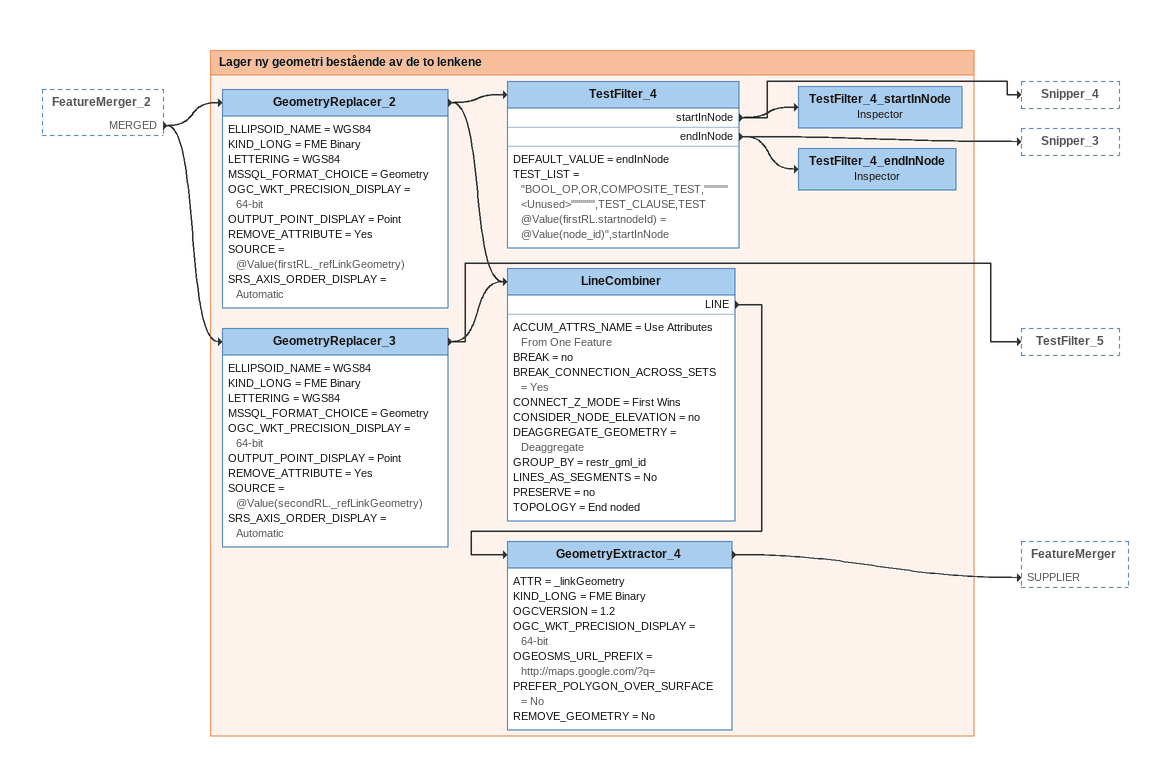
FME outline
FeatureMerger_2 [outside]
    MERGED -> GeometryReplacer_2
    MERGED -> GeometryReplacer_3

Bookmark: Lager ny geometri bestående av de to lenkene
GeometryReplacer_2
    ELLIPSOID_NAME = WGS84
    KIND_LONG = FME Binary
    LETTERING = WGS84
    MSSQL_FORMAT_CHOICE = Geometry
    OGC_WKT_PRECISION_DISPLAY = 64-bit
    OUTPUT_POINT_DISPLAY = Point
    REMOVE_ATTRIBUTE = Yes
    SOURCE = @Value(firstRL._refLinkGeometry)
    SRS_AXIS_ORDER_DISPLAY = Automatic
    -> TestFilter_4
    -> LineCombiner
TestFilter_4
    DEFAULT_VALUE = endInNode
    TEST_LIST = "BOOL_OP,OR,COMPOSITE_TEST,""""""<Unused>"""""",TEST_CLAUSE,TEST @Value(firstRL.startnodeId) = @Value(node_id)",startInNode
    startInNode -> TestFilter_4_startInNode
    startInNode -> Snipper_4
    endInNode -> TestFilter_4_endInNode
    endInNode -> Snipper_3
TestFilter_4_startInNode: Inspector
TestFilter_4_endInNode: Inspector
GeometryReplacer_3
    ELLIPSOID_NAME = WGS84
    KIND_LONG = FME Binary
    LETTERING = WGS84
    MSSQL_FORMAT_CHOICE = Geometry
    OGC_WKT_PRECISION_DISPLAY = 64-bit
    OUTPUT_POINT_DISPLAY = Point
    REMOVE_ATTRIBUTE = Yes
    SOURCE = @Value(secondRL._refLinkGeometry)
    SRS_AXIS_ORDER_DISPLAY = Automatic
    -> LineCombiner
    -> TestFilter_5
LineCombiner
    ACCUM_ATTRS_NAME = Use Attributes From One Feature
    BREAK = no
    BREAK_CONNECTION_ACROSS_SETS = Yes
    CONNECT_Z_MODE = First Wins
    CONSIDER_NODE_ELEVATION = no
    DEAGGREGATE_GEOMETRY = Deaggregate
    GROUP_BY = restr_gml_id
    LINES_AS_SEGMENTS = No
    PRESERVE = no
    TOPOLOGY = End noded
    LINE -> GeometryExtractor_4
GeometryExtractor_4
    ATTR = _linkGeometry
    KIND_LONG = FME Binary
    OGCVERSION = 1.2
    OGC_WKT_PRECISION_DISPLAY = 64-bit
    OGEOSMS_URL_PREFIX = http://maps.google.com/?q=
    PREFER_POLYGON_OVER_SURFACE = No
    REMOVE_GEOMETRY = No
    -> FeatureMerger [SUPPLIER]
